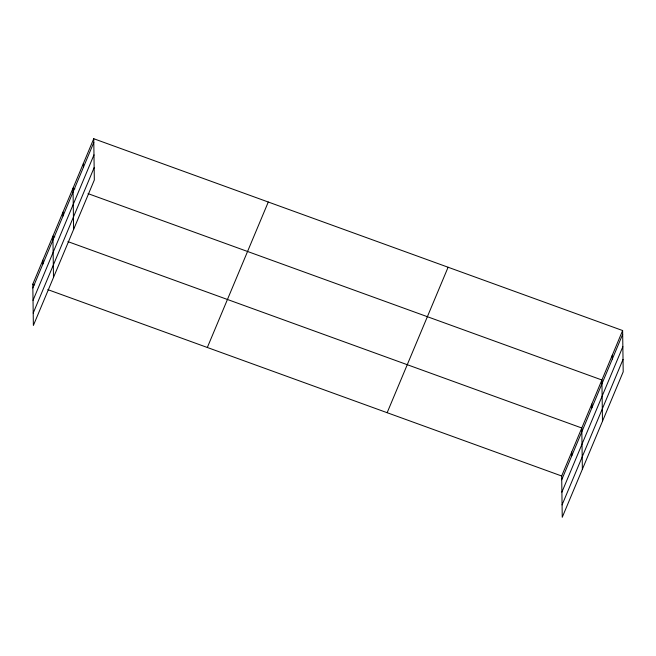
<?xml version="1.0" encoding="UTF-8"?>
<svg xmlns="http://www.w3.org/2000/svg" width="656" height="656" viewBox="0 0 656 656"><rect width="100%" height="100%" fill="white"/><g stroke="black" fill="none" stroke-linecap="round" stroke-linejoin="round"><path stroke-width="0.98" d="M93.751 138.719L94.325 179.998L33.374 325.458L32.8 284.179L93.751 138.719L622.626 330.542L623.2 371.821L562.249 517.281L561.675 476.002L622.626 330.542M32.849 287.959L93.8 142.508M33.03 300.333L93.972 154.882M33.202 313.084L94.152 167.624M207.329 347.483L268.279 202.023M387.147 412.698L448.097 267.246M561.725 479.782L622.675 334.322M561.897 492.156L622.847 346.696M562.077 504.907L623.028 359.447M74.907 188.854L73.029 188.174L73.603 229.452M88.043 193.627L601.905 379.996L602.479 421.275M54.792 236.857L52.915 236.176L53.489 277.455M67.929 241.621L581.79 427.999L582.364 469.278M32.8 284.179L34.678 284.86M47.814 289.624L561.675 476.002M612.261 355.273L612.319 359.053M591.843 403.998L591.901 407.778M571.729 452L571.786 455.781M83.386 163.451L83.443 167.231M62.968 212.175L63.025 215.963M42.853 260.178L42.911 263.958"/></g></svg>
